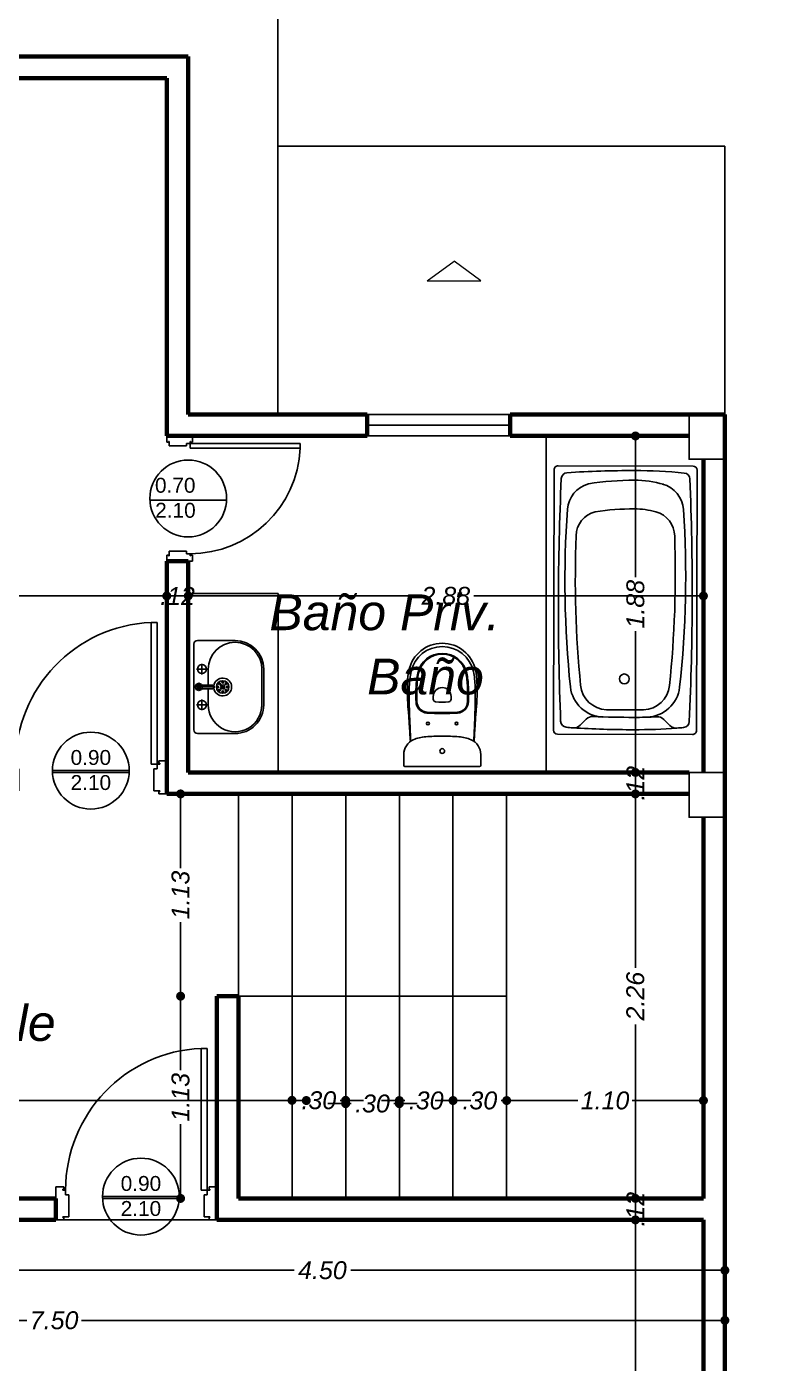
# Model space of a CAD drawing. Header units: metres. Extents: x 539 to 782, y 164 to 633.
# Drawn here: x 736.84 to 740.93, y 358.77 to 366.24 of the extents above; entities that cross this region are included whole.
import ezdxf
from ezdxf.enums import TextEntityAlignment as Align

# ---------------------------------------------------------------- set-up
doc = ezdxf.new("R2010")
doc.units = ezdxf.units.M
doc.header["$PDMODE"] = 35
for name, color, linetype in [('ALUMINIO', 9, 'Continuous'), ('Artefactos', 30, 'Continuous'), ('COLUMNAS', 6, 'Continuous'), ('PISOS', 251, 'Continuous'), ('PUERTAS', 16, 'Continuous'), ('TEXTO', 134, 'Continuous')]:
    doc.layers.add(name, color=color, linetype=linetype)
for name, color, linetype, lineweight in [('auxiliares', 251, 'Continuous', 20), ('cota', 1, 'Continuous', 15), ('MURO', 4, 'Continuous', 60), ('ventanas', 2, 'Continuous', 25)]:
    doc.layers.add(name, color=color, linetype=linetype, lineweight=lineweight)
doc.styles.add('ARIAL', font='ariali.ttf')
doc.styles.add('STYLE1', font='ariali.ttf')
doc.styles.add('texto', font='arial.ttf')
doc.dimstyles.new('C_50', dxfattribs={"dimscale": 0.5, "dimtxt": 0.2, "dimasz": 0.1, "dimexe": 0.1, "dimexo": 0.1, "dimgap": 0.05, "dimtad": 0, "dimzin": 4, "dimdsep": 46, "dimtxsty": 'ARIAL', "dimblk": 'DOT', "dimcen": 0.09, "dimse1": 1, "dimse2": 1, "dimclrd": 1, "dimclre": 1, "dimclrt": 2, "dimadec": 0, "dimazin": 0, "dimtfac": 1, "dimtix": 1, "dimtmove": 2, "dimatfit": 3, "dimfxl": 1, "dimtolj": 1, "dimtzin": 0, "dimarcsym": 0})

# ---------------------------------------------------------------- blocks, each defined once
blk = doc.blocks.new('A$C076A185D')
for p, q in [((0.023, 1.5), (0.777, 1.5)), ((0.023, 1.5), (0.777, 1.5)), ((0, 1.477), (0, 0.023)), ((0.8, 0.023), (0.8, 1.477)), ((0.8, 1.477), (0.8, 0.023)), ((0.1834, 0.0846), (0.149, 0.0501)), ((0.6166, 0.0846), (0.651, 0.0501)), ((0.023, 0), (0.777, 0))]:
    blk.add_line(p, q)
blk.add_circle((0.3956, 0.31), 0.0275)
for centre, radius, start, end in [((0.023, 1.477), 0.023, 90, 180), ((0.777, 1.477), 0.023, 0, 90), ((15.7604, 0.75), 15.7344, 177.53071, 182.46929), ((0.0756, 1.4263), 0.035, 95.31065, 177.33415), ((0.45, -4.0691), 5.5431, 89.99952, 93.90625), ((0.4496, -0.1668), 1.5868, 89.9873, 99.30384), ((0.45, -1.526), 3, 84.68335, 90), ((0.45, 0.82), 0.6, 74.32731, 90), ((0.7244, 1.4263), 0.035, 2.66585, 84.68935), ((-14.9604, 0.75), 15.7344, 357.53071, 2.46929), ((0.2349, 1.2447), 0.16, 105.15775, 175.73937), ((0.565, 1.2447), 0.16, 4.26063, 74.84225), ((5.8283, 0.8712), 5.7658, 176.16771, 186.0453), ((0.2647, 1.1077), 0.14, 103.88283, 179.61889), ((0.4496, -0.2074), 1.4674, 89.98593, 98.56335), ((0.45, 0.82), 0.44, 74.32731, 90), ((0.5353, 1.1077), 0.14, 0.38111, 76.11717), ((-5.0283, 0.8712), 5.7658, 353.9547, 3.83229), ((6.1033, 0.8836), 5.9828, 177.84458, 185.84856), ((-5.3033, 0.8836), 5.9828, 354.15144, 2.15542), ((0.2833, 0.2862), 0.19, 186.7215, 267.88678), ((0.301, 0.2877), 0.15, 185.2236, 268.44757), ((0.499, 0.2877), 0.15, 271.55243, 354.7764), ((0.5167, 0.2862), 0.19, 272.11322, 353.2785), ((0.2187, 0.0492), 0.05, 86.32906, 135), ((0.45, 6.4329), 6.3379, 267.93809, 270.00018), ((0.45, 16.4325), 16.2955, 269.46189, 270.00001), ((0.45, 2.095), 1.958, 270, 271.55243), ((0.45, 2.095), 2, 270, 273.67094), ((0.5813, 0.0492), 0.05, 45, 93.67094), ((0.023, 0.023), 0.023, 180, 270), ((0.0756, 0.0737), 0.035, 182.66585, 264.68935), ((0.35, 3.026), 3, 264.68935, 265.40375), ((0.1136, 0.0855), 0.05, 265.40375, 315), ((0.45, 6.0349), 6.0089, 266.75279, 270.00033), ((0.45, 3.026), 3, 270, 274.59625), ((0.6864, 0.0855), 0.05, 225, 274.59625), ((0.45, 3.026), 3, 274.59625, 275.31665), ((0.7244, 0.0737), 0.035, 275.31065, 357.33415), ((0.777, 0.023), 0.023, 270, 0)]:
    blk.add_arc(centre, radius, start, end)
blk = doc.blocks.new('Flecha cub')
for p, q in [((740.074, 369.9044), (740.224, 370.0146)), ((740.374, 369.9044), (740.224, 370.0146)), ((740.074, 369.9044), (740.374, 369.9044))]:
    blk.add_line(p, q)
blk = doc.blocks.new('p 4')
for p, q in [((-0.0782, 0.852), (-0.0484, 0.852)), ((-0.0782, 0.1485), (-0.0782, 0.852)), ((-0.0484, 0.1485), (-0.0484, 0.852)), ((-0.8003, 0.1641), (-0.7612, 0.1641)), ((-0.8003, 0.1641), (-0.8003, 0)), ((-0.7651, 0.1524), (-0.7612, 0.1524)), ((-0.7651, 0.1485), (-0.7651, 0.1524)), ((-0.7651, 0.1485), (-0.7519, 0.1485)), ((-0.7612, 0.1524), (-0.7612, 0.1641)), ((-0.7519, 0.1251), (-0.7519, 0.1485)), ((-0.0782, 0.1485), (-0.0484, 0.1485)), ((-0.0352, 0.1485), (-0.0484, 0.1485)), ((-0.0484, 0.1251), (-0.0484, 0.1485)), ((-0.0391, 0.1524), (-0.0391, 0.1641)), ((0, 0.1641), (-0.0391, 0.1641)), ((-0.0352, 0.1524), (-0.0391, 0.1524)), ((-0.0352, 0.1485), (-0.0352, 0.1524)), ((0, 0.1641), (0, 0)), ((-0.7519, 0.1251), (-0.7363, 0.1251)), ((-0.7363, 0.1251), (-0.7363, 0.0156)), ((-0.0484, 0.1251), (-0.064, 0.1251)), ((-0.064, 0.1251), (-0.064, 0.0156)), ((-0.7651, 0.0156), (-0.7651, 0.0117)), ((-0.7651, 0.0156), (-0.7363, 0.0156)), ((-0.7651, 0.0117), (-0.7612, 0.0117)), ((-0.7612, 0.0117), (-0.7612, 0)), ((-0.0352, 0.0156), (-0.064, 0.0156)), ((-0.0391, 0.0117), (-0.0391, 0)), ((-0.0352, 0.0117), (-0.0391, 0.0117)), ((0, 0), (-0.0391, 0)), ((-0.0352, 0.0156), (-0.0352, 0.0117)), ((-0.8003, 0), (-0.7612, 0))]:
    blk.add_line(p, q)
blk.add_arc((-0.0472, 0.148), 0.7047, 92.51921, 179.96085)
blk = doc.blocks.new('A$C56FC5E38')
at = {"ltscale": 0.02}
for p, q in [((0, 0.2147), (0.4294, 0.2147)), ((0, 0.2047), (0.4294, 0.2047))]:
    blk.add_line(p, q, dxfattribs=at)
blk.add_circle((0.2147, 0.2147), 0.2147, dxfattribs=at)
at = {"style": 'texto'}
for s, p in [('0.90', (0.2147, 0.2466)), ('2.10', (0.2147, 0.1067))]:
    blk.add_text(s, height=0.08331, dxfattribs=at).set_placement(p, align=Align.CENTER)
blk = doc.blocks.new('_Dot')
at = {"color": 0, "linetype": 'ByBlock', "lineweight": -2}
blk.add_line((-0.5, 0), (-1, 0), dxfattribs=at)
at = {"color": 0, "linetype": 'ByBlock', "const_width": 0.5}
blk.add_lwpolyline([(-0.25, 0, 1), (0.25, 0, 1)], format="xyb", close=True, dxfattribs=at)
blk = doc.blocks.new('*D159')
at = {"layer": 'Artefactos', "color": 1, "lineweight": -2, "transparency": 16777216}
for p, q in [((739.572, 360.2408), (739.9207, 360.2408)), ((740.572, 360.2408), (740.2233, 360.2408))]:
    blk.add_line(p, q, dxfattribs=at)
at = {"layer": 'Defpoints', "color": 0, "transparency": 16777216}
for p in [(740.622, 360.2408), (739.522, 359.694), (740.622, 359.694)]:
    blk.add_point(p, dxfattribs=at)
at = {"layer": 'Artefactos', "color": 1, "lineweight": -2, "transparency": 16777216, "xscale": 0.05, "yscale": 0.05, "zscale": 0.05, "rotation": 180}
blk.add_blockref('_Dot', (739.522, 360.2408), dxfattribs=at)
at = {"layer": 'Artefactos', "color": 1, "lineweight": -2, "transparency": 16777216, "xscale": 0.05, "yscale": 0.05, "zscale": 0.05}
blk.add_blockref('_Dot', (740.622, 360.2408), dxfattribs=at)
at = {"layer": 'Artefactos', "color": 2, "transparency": 16777216, "insert": (740.072, 360.2408), "char_height": 0.1, "attachment_point": 5, "style": 'ARIAL'}
blk.add_mtext('\\A1;1.10', dxfattribs=at)
blk = doc.blocks.new('*D169')
at = {"layer": 'Defpoints', "color": 0, "transparency": 16777216}
for p in [(736.242, 359.574), (740.742, 359.2922), (740.742, 357.0762)]:
    blk.add_point(p, dxfattribs=at)
at = {"layer": 'ventanas', "color": 1, "lineweight": -2, "transparency": 16777216}
for p, q in [((736.292, 359.2922), (738.3336, 359.2922)), ((740.692, 359.2922), (738.6504, 359.2922))]:
    blk.add_line(p, q, dxfattribs=at)
at = {"layer": 'ventanas', "color": 1, "lineweight": -2, "transparency": 16777216, "xscale": 0.05, "yscale": 0.05, "zscale": 0.05, "rotation": 180}
blk.add_blockref('_Dot', (736.242, 359.2922), dxfattribs=at)
at = {"layer": 'ventanas', "color": 1, "lineweight": -2, "transparency": 16777216, "xscale": 0.05, "yscale": 0.05, "zscale": 0.05}
blk.add_blockref('_Dot', (740.742, 359.2922), dxfattribs=at)
at = {"layer": 'ventanas', "color": 2, "transparency": 16777216, "insert": (738.492, 359.2922), "char_height": 0.1, "attachment_point": 5, "style": 'ARIAL'}
blk.add_mtext('\\A1;4.50', dxfattribs=at)
blk = doc.blocks.new('*D171')
at = {"layer": 'Defpoints', "color": 0, "transparency": 16777216}
for p in [(737.622, 363.0601), (737.742, 363.0601), (737.742, 363.0601)]:
    blk.add_point(p, dxfattribs=at)
at = {"layer": 'ventanas', "color": 1, "lineweight": -2, "transparency": 16777216}
for p, q in [((737.572, 363.0601), (737.522, 363.0601)), ((737.622, 363.0601), (737.742, 363.0601)), ((737.792, 363.0601), (737.842, 363.0601))]:
    blk.add_line(p, q, dxfattribs=at)
at = {"layer": 'ventanas', "color": 1, "lineweight": -2, "transparency": 16777216, "xscale": 0.05, "yscale": 0.05, "zscale": 0.05}
blk.add_blockref('_Dot', (737.622, 363.0601), dxfattribs=at)
at = {"layer": 'ventanas', "color": 1, "lineweight": -2, "transparency": 16777216, "xscale": 0.05, "yscale": 0.05, "zscale": 0.05, "rotation": 180}
blk.add_blockref('_Dot', (737.742, 363.0601), dxfattribs=at)
at = {"layer": 'ventanas', "color": 2, "transparency": 16777216, "insert": (737.682, 363.0601), "char_height": 0.1, "attachment_point": 5, "style": 'ARIAL'}
blk.add_mtext('\\A1;.12', dxfattribs=at)
blk = doc.blocks.new('*D172')
at = {"layer": 'Defpoints', "color": 0, "transparency": 16777216}
for p in [(737.742, 363.0601), (740.622, 363.0601), (740.622, 363.0601)]:
    blk.add_point(p, dxfattribs=at)
at = {"layer": 'ventanas', "color": 1, "lineweight": -2, "transparency": 16777216}
for p, q in [((737.792, 363.0601), (739.0246, 363.0601)), ((740.572, 363.0601), (739.3394, 363.0601))]:
    blk.add_line(p, q, dxfattribs=at)
at = {"layer": 'ventanas', "color": 1, "lineweight": -2, "transparency": 16777216, "xscale": 0.05, "yscale": 0.05, "zscale": 0.05, "rotation": 180}
blk.add_blockref('_Dot', (737.742, 363.0601), dxfattribs=at)
at = {"layer": 'ventanas', "color": 1, "lineweight": -2, "transparency": 16777216, "xscale": 0.05, "yscale": 0.05, "zscale": 0.05}
blk.add_blockref('_Dot', (740.622, 363.0601), dxfattribs=at)
at = {"layer": 'ventanas', "color": 2, "transparency": 16777216, "insert": (739.182, 363.0601), "char_height": 0.1, "attachment_point": 5, "style": 'ARIAL'}
blk.add_mtext('\\A1;2.88', dxfattribs=at)
blk = doc.blocks.new('*D158')
at = {"layer": 'Defpoints', "color": 0, "transparency": 16777216}
for p in [(739.2223, 360.2979), (739.2223, 360.2408), (739.522, 360.2979)]:
    blk.add_point(p, dxfattribs=at)
at = {"layer": 'ventanas', "color": 1, "lineweight": -2, "transparency": 16777216}
for p, q in [((739.1723, 360.2408), (739.1223, 360.2408)), ((739.2223, 360.2408), (739.2534, 360.2408)), ((739.522, 360.2408), (739.4909, 360.2408)), ((739.572, 360.2408), (739.622, 360.2408))]:
    blk.add_line(p, q, dxfattribs=at)
at = {"layer": 'ventanas', "color": 1, "lineweight": -2, "transparency": 16777216, "xscale": 0.05, "yscale": 0.05, "zscale": 0.05}
blk.add_blockref('_Dot', (739.2223, 360.2408), dxfattribs=at)
at = {"layer": 'ventanas', "color": 1, "lineweight": -2, "transparency": 16777216, "xscale": 0.05, "yscale": 0.05, "zscale": 0.05, "rotation": 180}
blk.add_blockref('_Dot', (739.522, 360.2408), dxfattribs=at)
at = {"layer": 'ventanas', "color": 2, "transparency": 16777216, "insert": (739.3722, 360.2408), "char_height": 0.1, "attachment_point": 5, "style": 'ARIAL'}
blk.add_mtext('\\A1;.30', dxfattribs=at)
blk = doc.blocks.new('*D173')
at = {"layer": 'Defpoints', "color": 0, "transparency": 16777216}
for p in [(738.922, 360.2408), (738.922, 360.2408), (739.2223, 360.2385)]:
    blk.add_point(p, dxfattribs=at)
at = {"layer": 'ventanas', "color": 1, "lineweight": -2, "transparency": 16777216}
for p, q in [((738.872, 360.2408), (738.822, 360.2408)), ((738.922, 360.2408), (738.9534, 360.2408)), ((739.2223, 360.2408), (739.1909, 360.2408)), ((739.2723, 360.2408), (739.3223, 360.2408))]:
    blk.add_line(p, q, dxfattribs=at)
at = {"layer": 'ventanas', "color": 1, "lineweight": -2, "transparency": 16777216, "xscale": 0.05, "yscale": 0.05, "zscale": 0.05}
blk.add_blockref('_Dot', (738.922, 360.2408), dxfattribs=at)
at = {"layer": 'ventanas', "color": 1, "lineweight": -2, "transparency": 16777216, "xscale": 0.05, "yscale": 0.05, "zscale": 0.05, "rotation": 180}
blk.add_blockref('_Dot', (739.2223, 360.2408), dxfattribs=at)
at = {"layer": 'ventanas', "color": 2, "transparency": 16777216, "insert": (739.0722, 360.2408), "char_height": 0.1, "attachment_point": 5, "style": 'ARIAL'}
blk.add_mtext('\\A1;.30', dxfattribs=at)
blk = doc.blocks.new('*D174')
at = {"layer": 'Defpoints', "color": 0, "transparency": 16777216}
for p in [(738.622, 360.2236), (738.622, 360.2214), (738.922, 360.2236)]:
    blk.add_point(p, dxfattribs=at)
at = {"layer": 'ventanas', "color": 1, "lineweight": -2, "transparency": 16777216}
for p, q in [((738.572, 360.2236), (738.522, 360.2236)), ((738.622, 360.2236), (738.6533, 360.2236)), ((738.922, 360.2236), (738.8907, 360.2236)), ((738.972, 360.2236), (739.022, 360.2236))]:
    blk.add_line(p, q, dxfattribs=at)
at = {"layer": 'ventanas', "color": 1, "lineweight": -2, "transparency": 16777216, "xscale": 0.05, "yscale": 0.05, "zscale": 0.05}
blk.add_blockref('_Dot', (738.622, 360.2236), dxfattribs=at)
at = {"layer": 'ventanas', "color": 1, "lineweight": -2, "transparency": 16777216, "xscale": 0.05, "yscale": 0.05, "zscale": 0.05, "rotation": 180}
blk.add_blockref('_Dot', (738.922, 360.2236), dxfattribs=at)
at = {"layer": 'ventanas', "color": 2, "transparency": 16777216, "insert": (738.772, 360.2236), "char_height": 0.1, "attachment_point": 5, "style": 'ARIAL'}
blk.add_mtext('\\A1;.30', dxfattribs=at)
blk = doc.blocks.new('*D175')
at = {"layer": 'Defpoints', "color": 0, "transparency": 16777216}
for p in [(733.362, 360.2408), (733.362, 360.2408), (738.402, 360.2401)]:
    blk.add_point(p, dxfattribs=at)
at = {"layer": 'ventanas', "color": 1, "lineweight": -2, "transparency": 16777216}
for p, q in [((733.412, 360.2408), (735.7268, 360.2408)), ((738.352, 360.2408), (736.0371, 360.2408))]:
    blk.add_line(p, q, dxfattribs=at)
at = {"layer": 'ventanas', "color": 1, "lineweight": -2, "transparency": 16777216, "xscale": 0.05, "yscale": 0.05, "zscale": 0.05, "rotation": 180}
blk.add_blockref('_Dot', (733.362, 360.2408), dxfattribs=at)
at = {"layer": 'ventanas', "color": 1, "lineweight": -2, "transparency": 16777216, "xscale": 0.05, "yscale": 0.05, "zscale": 0.05}
blk.add_blockref('_Dot', (738.402, 360.2408), dxfattribs=at)
at = {"layer": 'ventanas', "color": 2, "transparency": 16777216, "insert": (735.882, 360.2408), "char_height": 0.1, "attachment_point": 5, "style": 'ARIAL'}
blk.add_mtext('\\A1;5.04', dxfattribs=at)
blk = doc.blocks.new('*D177')
at = {"layer": 'Defpoints', "color": 0, "transparency": 16777216}
for p in [(737.6991, 360.824), (738.7931, 360.824), (738.7931, 359.694)]:
    blk.add_point(p, dxfattribs=at)
at = {"layer": 'ventanas', "color": 1, "lineweight": -2, "transparency": 16777216}
for p, q in [((737.6991, 360.774), (737.6991, 360.4097)), ((737.6991, 359.744), (737.6991, 360.1083))]:
    blk.add_line(p, q, dxfattribs=at)
at = {"layer": 'ventanas', "color": 1, "lineweight": -2, "transparency": 16777216, "xscale": 0.05, "yscale": 0.05, "zscale": 0.05}
for p, rotation in [((737.6991, 360.824), 90), ((737.6991, 359.694), 270)]:
    blk.add_blockref('_Dot', p, dxfattribs=dict(at, rotation=rotation))
at = {"layer": 'ventanas', "color": 2, "transparency": 16777216, "insert": (737.6991, 360.259), "char_height": 0.1, "attachment_point": 5, "rotation": 90, "style": 'ARIAL'}
blk.add_mtext('\\A1;1.13', dxfattribs=at)
blk = doc.blocks.new('*D178')
at = {"layer": 'Defpoints', "color": 0, "transparency": 16777216}
for p in [(737.6991, 361.954), (738.2131, 361.954), (738.7931, 360.824)]:
    blk.add_point(p, dxfattribs=at)
at = {"layer": 'ventanas', "color": 1, "lineweight": -2, "transparency": 16777216}
for p, q in [((737.6991, 361.904), (737.6991, 361.5397)), ((737.6991, 360.874), (737.6991, 361.2383))]:
    blk.add_line(p, q, dxfattribs=at)
at = {"layer": 'ventanas', "color": 1, "lineweight": -2, "transparency": 16777216, "xscale": 0.05, "yscale": 0.05, "zscale": 0.05}
for p, rotation in [((737.6991, 361.954), 90), ((737.6991, 360.824), 270)]:
    blk.add_blockref('_Dot', p, dxfattribs=dict(at, rotation=rotation))
at = {"layer": 'ventanas', "color": 2, "transparency": 16777216, "insert": (737.6991, 361.389), "char_height": 0.1, "attachment_point": 5, "rotation": 90, "style": 'ARIAL'}
blk.add_mtext('\\A1;1.13', dxfattribs=at)
blk = doc.blocks.new('*D179')
at = {"layer": 'Defpoints', "color": 0, "transparency": 16777216}
for p in [(740.242, 363.954), (747.9678, 363.954), (740.242, 362.074)]:
    blk.add_point(p, dxfattribs=at)
at = {"layer": 'ventanas', "color": 1, "lineweight": -2, "transparency": 16777216}
for p, q in [((740.242, 363.904), (740.242, 363.1652)), ((740.242, 362.124), (740.242, 362.8628))]:
    blk.add_line(p, q, dxfattribs=at)
at = {"layer": 'ventanas', "color": 1, "lineweight": -2, "transparency": 16777216, "xscale": 0.05, "yscale": 0.05, "zscale": 0.05}
for p, rotation in [((740.242, 363.954), 90), ((740.242, 362.074), 270)]:
    blk.add_blockref('_Dot', p, dxfattribs=dict(at, rotation=rotation))
at = {"layer": 'ventanas', "color": 2, "transparency": 16777216, "insert": (740.242, 363.014), "char_height": 0.1, "attachment_point": 5, "rotation": 90, "style": 'ARIAL'}
blk.add_mtext('\\A1;1.88', dxfattribs=at)
blk = doc.blocks.new('INO')
for p, q in [((-0.05, 0.3905), (-0.05, 0.3757)), ((0.05, 0.3905), (0.05, 0.3757)), ((-0.215, 0.006), (-0.215, 0.067)), ((-0.215, 0.003), (-0.215, 0.064)), ((0, 0), (-0.209, 0)), ((0, 0), (0.209, 0)), ((0.215, 0.006), (0.215, 0.067)), ((0.215, 0.003), (0.215, 0.064))]:
    blk.add_line(p, q)
for centre, radius in [((-0.08, 0.24), 0.008), ((0.08, 0.24), 0.008), ((0, 0.086), 0.0135)]:
    blk.add_circle(centre, radius)
for centre, radius, start, end in [((0, 0.4985), 0.19, 90, 168.11621), ((0, 0.4985), 0.19, 11.88379, 90), ((0, 0.492), 0.178, 90, 167.71065), ((0, 0.492), 0.14, 90, 167.71065), ((0, 0.492), 0.135, 90, 167.71065), ((0, 0.492), 0.178, 12.28935, 90), ((0, 0.492), 0.14, 12.28935, 90), ((0, 0.492), 0.135, 12.28935, 90), ((0.2055, 0.4553), 0.4, 168.11621, 177.97594), ((0.2658, 0.4341), 0.45, 167.71065, 178.4657), ((-0.2658, 0.4341), 0.45, 1.5343, 12.28935), ((-0.2055, 0.4553), 0.4, 2.02406, 11.88379), ((1.005, 0.427), 1.2, 177.97594, 185.31829), ((0.2658, 0.4341), 0.412, 167.71065, 178.4657), ((0.2658, 0.4341), 0.407, 167.71065, 178.4657), ((-0.2658, 0.4341), 0.407, 1.5343, 12.28935), ((-0.2658, 0.4341), 0.412, 1.5343, 12.28935), ((-1.005, 0.427), 1.2, 354.68171, 2.02406), ((1.115, 0.398), 1.3, 177.87694, 180.89426), ((5.3143, 0.4748), 5.5, 181.01157, 182.60847), ((1.115, 0.398), 1.262, 177.87694, 180.89426), ((5.3143, 0.4748), 5.462, 181.01157, 181.18369), ((1.115, 0.398), 1.257, 177.87694, 180.89426), ((5.3143, 0.4748), 5.457, 181.01157, 181.18369), ((0, 0.3905), 0.05, 360, 180), ((-0.035, 0.3757), 0.015, 180, 262.94587), ((0.035, 0.3757), 0.015, 277.05413, 0), ((-1.115, 0.398), 1.257, 359.10574, 2.12306), ((-5.3143, 0.4748), 5.457, 358.81631, 358.98843), ((-1.115, 0.398), 1.262, 359.10574, 2.12306), ((-5.3143, 0.4748), 5.462, 358.81631, 358.98843), ((-5.3143, 0.4748), 5.5, 357.39153, 358.98843), ((-1.115, 0.398), 1.3, 359.10574, 2.12306), ((-4.6749, -0.0505), 4.5, 3.64447, 4.66926), ((-0.0815, 0.3633), 0.065, 181.18369, 266.74228), ((-0.0815, 0.3633), 0.06, 181.18369, 266.74228), ((0, 1.796), 1.495, 266.74228, 273.25772), ((0, 0.6585), 0.3, 262.94587, 277.05413), ((0.0815, 0.3633), 0.06, 273.25772, 358.81631), ((0.0815, 0.3633), 0.065, 273.25772, 358.81631), ((4.6749, -0.0505), 4.5, 175.33074, 176.35553), ((14.7915, 1.0927), 15, 183.27608, 183.64309), ((14.807, 0.8488), 15, 182.38527, 182.70469), ((0, 1.796), 1.5, 266.74228, 273.25772), ((-14.807, 0.8488), 15, 357.29531, 357.61473), ((-14.7915, 1.0927), 15, 356.35691, 356.72392), ((-0.0802, -0.0335), 0.2, 93.53841, 114.01513), ((0, -1.331), 1.5, 90, 93.53839), ((0, -1.331), 1.5, 86.46161, 90), ((0.0802, -0.0335), 0.2, 65.98487, 86.46159), ((-0.125, 0.067), 0.09, 114.01521, 180), ((0.125, 0.067), 0.09, 360, 65.98479), ((-0.209, 0.006), 0.006, 180, 270), ((0.209, 0.006), 0.006, 270, 0)]:
    blk.add_arc(centre, radius, start, end)
blk = doc.blocks.new('LAVAMANO SIMPLE')
for p, q in [((-0.0212, 0.3465), (-0.1697, 0.198)), ((0.198, 0.3394), (0.2727, 0.2647)), ((0.2051, 0.3465), (0.2797, 0.2718)), ((0.3394, 0.198), (0.2647, 0.2727)), ((0.3465, 0.2051), (0.2718, 0.2797)), ((-0.1697, 0.1697), (0, 0)), ((-0.0392, 0.1022), (-0.0604, 0.1234)), ((-0.018, 0.1234), (-0.0604, 0.081)), ((-0.018, 0.1234), (-0.0604, 0.081)), ((-0.0392, 0.1022), (-0.0604, 0.1234)), ((-0.0392, 0.1022), (-0.018, 0.081)), ((-0.0392, 0.1022), (-0.018, 0.081)), ((-0.0141, 0.1273), (0.0495, 0.0636)), ((0.0239, 0.038), (0.0664, 0.0805)), ((0.0735, 0.0735), (0.0735, 0.0835)), ((0.011, 0.0195), (-0.001, 0.0195)), ((0.1697, -0.1697), (0, 0)), ((0.0134, 0.0255), (0.005, 0.0339)), ((0.0134, 0.0134), (0.005, 0.005)), ((0.0134, 0.0255), (0.011, 0.0195)), ((0.011, 0.0195), (0.0134, 0.0134)), ((0.0195, 0.028), (0.0134, 0.0255)), ((0.0134, 0.0134), (0.0195, 0.011)), ((0.0195, 0.0399), (0.0195, 0.028)), ((0.0255, 0.0255), (0.0195, 0.028)), ((0.0195, 0.011), (0.0255, 0.0134)), ((0.0195, 0.011), (0.0195, -0.001)), ((0.0255, 0.0255), (0.0735, 0.0735)), ((0.028, 0.0195), (0.0255, 0.0255)), ((0.0255, 0.0134), (0.028, 0.0195)), ((0.0255, 0.0134), (0.0339, 0.005)), ((0.0399, 0.0195), (0.028, 0.0195)), ((0.038, 0.0239), (0.0805, 0.0664)), ((0.1273, -0.0141), (0.0636, 0.0495)), ((0.0735, 0.0735), (0.0835, 0.0735)), ((0.1234, -0.018), (0.081, -0.0604)), ((0.1022, -0.0392), (0.081, -0.018)), ((0.1022, -0.0392), (0.1234, -0.0604)), ((0.3465, -0.0212), (0.198, -0.1697))]:
    blk.add_line(p, q)
blk.add_lwpolyline([(0.0195, -0.001), (0.005, 0.005), (-0.001, 0.0195), (0.005, 0.0339), (0.0195, 0.0399), (0.0339, 0.0339), (0.0399, 0.0195), (0.0339, 0.005)], close=True)
for centre, radius in [((-0.0392, 0.1022), 0.025), ((-0.0392, 0.1022), 0.025), ((0.1138, 0.1138), 0.035), ((0.0876, 0.1138), 0.005), ((0.0952, 0.1324), 0.005), ((0.0952, 0.0952), 0.005), ((0.1051, 0.1138), 0.005), ((0.1138, 0.1401), 0.005), ((0.1138, 0.1226), 0.005), ((0.1138, 0.1051), 0.005), ((0.1138, 0.0876), 0.005), ((0.1226, 0.1138), 0.005), ((0.1324, 0.1324), 0.005), ((0.1324, 0.0952), 0.005), ((0.1401, 0.1138), 0.005), ((0.0195, 0.0195), 0.00277), ((0.1022, -0.0392), 0.025)]:
    blk.add_circle(centre, radius)
for centre, radius, start, end in [((0.0919, 0.2333), 0.15, 45, 225), ((0.0919, 0.2333), 0.16, 45, 135), ((-0.1556, 0.1838), 0.02, 135, 225), ((0.1138, 0.1138), 0.05, 232.61679, 217.38321), ((0.2333, 0.0919), 0.15, 225, 45), ((0.2333, 0.0919), 0.16, 315, 45), ((0.0735, 0.0735), 0.01, 314.99967, 135.00059), ((0.1838, -0.1556), 0.02, 225, 315)]:
    blk.add_arc(centre, radius, start, end)
blk = doc.blocks.new('*D197')
at = {"layer": 'Defpoints', "color": 0, "transparency": 16777216}
for p in [(738.322, 360.2419), (738.322, 360.1988), (738.622, 360.1988)]:
    blk.add_point(p, dxfattribs=at)
at = {"layer": 'PISOS', "color": 1, "lineweight": -2, "transparency": 16777216}
for p, q in [((738.272, 360.2419), (738.222, 360.2419)), ((738.322, 360.2419), (738.3533, 360.2419)), ((738.622, 360.2419), (738.5907, 360.2419)), ((738.672, 360.2419), (738.722, 360.2419))]:
    blk.add_line(p, q, dxfattribs=at)
at = {"layer": 'PISOS', "color": 1, "lineweight": -2, "transparency": 16777216, "xscale": 0.05, "yscale": 0.05, "zscale": 0.05}
blk.add_blockref('_Dot', (738.322, 360.2419), dxfattribs=at)
at = {"layer": 'PISOS', "color": 1, "lineweight": -2, "transparency": 16777216, "xscale": 0.05, "yscale": 0.05, "zscale": 0.05, "rotation": 180}
blk.add_blockref('_Dot', (738.622, 360.2419), dxfattribs=at)
at = {"layer": 'PISOS', "color": 2, "transparency": 16777216, "insert": (738.472, 360.2419), "char_height": 0.1, "attachment_point": 5, "style": 'ARIAL'}
blk.add_mtext('\\A1;.30', dxfattribs=at)
blk = doc.blocks.new('*D338')
at = {"layer": 'cota', "color": 1, "lineweight": -2, "transparency": 16777216}
for p, q in [((735.792, 366.386), (736.5845, 366.386)), ((737.692, 366.386), (736.8995, 366.386))]:
    blk.add_line(p, q, dxfattribs=at)
at = {"layer": 'Defpoints', "color": 0, "transparency": 16777216}
for p in [(737.742, 366.386), (735.742, 366.077), (737.742, 366.077)]:
    blk.add_point(p, dxfattribs=at)
at = {"layer": 'cota', "color": 1, "lineweight": -2, "transparency": 16777216, "xscale": 0.05, "yscale": 0.05, "zscale": 0.05, "rotation": 180}
blk.add_blockref('_Dot', (735.742, 366.386), dxfattribs=at)
at = {"layer": 'cota', "color": 1, "lineweight": -2, "transparency": 16777216, "xscale": 0.05, "yscale": 0.05, "zscale": 0.05}
blk.add_blockref('_Dot', (737.742, 366.386), dxfattribs=at)
at = {"layer": 'cota', "color": 2, "transparency": 16777216, "insert": (736.742, 366.386), "char_height": 0.1, "attachment_point": 5, "style": 'ARIAL'}
blk.add_mtext('\\A1;2.00', dxfattribs=at)
blk = doc.blocks.new('*D339')
at = {"layer": 'cota', "color": 1, "lineweight": -2, "transparency": 16777216}
for p, q in [((733.292, 366.8897), (735.3336, 366.8897)), ((737.692, 366.8897), (735.6504, 366.8897))]:
    blk.add_line(p, q, dxfattribs=at)
at = {"layer": 'Defpoints', "color": 0, "transparency": 16777216}
for p in [(737.742, 366.8897), (733.242, 366.074), (737.742, 366.074)]:
    blk.add_point(p, dxfattribs=at)
at = {"layer": 'cota', "color": 1, "lineweight": -2, "transparency": 16777216, "xscale": 0.05, "yscale": 0.05, "zscale": 0.05, "rotation": 180}
blk.add_blockref('_Dot', (733.242, 366.8897), dxfattribs=at)
at = {"layer": 'cota', "color": 1, "lineweight": -2, "transparency": 16777216, "xscale": 0.05, "yscale": 0.05, "zscale": 0.05}
blk.add_blockref('_Dot', (737.742, 366.8897), dxfattribs=at)
at = {"layer": 'cota', "color": 2, "transparency": 16777216, "insert": (735.492, 366.8897), "char_height": 0.1, "attachment_point": 5, "style": 'ARIAL'}
blk.add_mtext('\\A1;4.50', dxfattribs=at)
blk = doc.blocks.new('*D340')
at = {"layer": 'cota', "color": 1, "lineweight": -2, "transparency": 16777216}
for p, q in [((733.292, 359.0127), (736.8389, 359.0127)), ((740.692, 359.0127), (737.1451, 359.0127))]:
    blk.add_line(p, q, dxfattribs=at)
at = {"layer": 'Defpoints', "color": 0, "transparency": 16777216}
for p in [(733.242, 359.574), (740.742, 359.5751), (740.742, 359.0127)]:
    blk.add_point(p, dxfattribs=at)
at = {"layer": 'cota', "color": 1, "lineweight": -2, "transparency": 16777216, "xscale": 0.05, "yscale": 0.05, "zscale": 0.05, "rotation": 180}
blk.add_blockref('_Dot', (733.242, 359.0127), dxfattribs=at)
at = {"layer": 'cota', "color": 1, "lineweight": -2, "transparency": 16777216, "xscale": 0.05, "yscale": 0.05, "zscale": 0.05}
blk.add_blockref('_Dot', (740.742, 359.0127), dxfattribs=at)
at = {"layer": 'cota', "color": 2, "transparency": 16777216, "insert": (736.992, 359.0127), "char_height": 0.1, "attachment_point": 5, "style": 'ARIAL'}
blk.add_mtext('\\A1;7.50', dxfattribs=at)
blk = doc.blocks.new('*D344')
at = {"layer": 'cota', "color": 1, "lineweight": -2, "transparency": 16777216}
for p, q in [((733.412, 363.0601), (735.3334, 363.0601)), ((737.572, 363.0601), (735.6506, 363.0601))]:
    blk.add_line(p, q, dxfattribs=at)
at = {"layer": 'Defpoints', "color": 0, "transparency": 16777216}
for p in [(733.362, 363.1189), (737.622, 363.1189), (733.362, 363.0601)]:
    blk.add_point(p, dxfattribs=at)
at = {"layer": 'cota', "color": 1, "lineweight": -2, "transparency": 16777216, "xscale": 0.05, "yscale": 0.05, "zscale": 0.05, "rotation": 180}
blk.add_blockref('_Dot', (733.362, 363.0601), dxfattribs=at)
at = {"layer": 'cota', "color": 1, "lineweight": -2, "transparency": 16777216, "xscale": 0.05, "yscale": 0.05, "zscale": 0.05}
blk.add_blockref('_Dot', (737.622, 363.0601), dxfattribs=at)
at = {"layer": 'cota', "color": 2, "transparency": 16777216, "insert": (735.492, 363.0601), "char_height": 0.1, "attachment_point": 5, "style": 'ARIAL'}
blk.add_mtext('\\A1;4.26', dxfattribs=at)
blk = doc.blocks.new('*D345')
at = {"layer": 'cota', "color": 1, "lineweight": -2, "transparency": 16777216}
for p, q in [((740.2416, 362.124), (740.2416, 362.174)), ((740.2416, 362.074), (740.2416, 361.954)), ((740.2416, 361.904), (740.2416, 361.854))]:
    blk.add_line(p, q, dxfattribs=at)
at = {"layer": 'Defpoints', "color": 0, "transparency": 16777216}
for p in [(740.33, 362.074), (740.2416, 361.954), (740.33, 361.954)]:
    blk.add_point(p, dxfattribs=at)
at = {"layer": 'cota', "color": 1, "lineweight": -2, "transparency": 16777216, "xscale": 0.05, "yscale": 0.05, "zscale": 0.05}
for p, rotation in [((740.2416, 362.074), 270), ((740.2416, 361.954), 90)]:
    blk.add_blockref('_Dot', p, dxfattribs=dict(at, rotation=rotation))
at = {"layer": 'cota', "color": 2, "transparency": 16777216, "insert": (740.2416, 362.014), "char_height": 0.1, "attachment_point": 5, "rotation": 90, "style": 'ARIAL'}
blk.add_mtext('\\A1;.12', dxfattribs=at)
blk = doc.blocks.new('*D346')
at = {"layer": 'cota', "color": 1, "lineweight": -2, "transparency": 16777216}
for p, q in [((740.2416, 361.904), (740.2416, 360.9817)), ((740.2416, 359.744), (740.2416, 360.6663))]:
    blk.add_line(p, q, dxfattribs=at)
at = {"layer": 'Defpoints', "color": 0, "transparency": 16777216}
for p in [(740.33, 361.954), (740.2416, 359.694), (740.2416, 359.694)]:
    blk.add_point(p, dxfattribs=at)
at = {"layer": 'cota', "color": 1, "lineweight": -2, "transparency": 16777216, "xscale": 0.05, "yscale": 0.05, "zscale": 0.05}
for p, rotation in [((740.2416, 361.954), 90), ((740.2416, 359.694), 270)]:
    blk.add_blockref('_Dot', p, dxfattribs=dict(at, rotation=rotation))
at = {"layer": 'cota', "color": 2, "transparency": 16777216, "insert": (740.2416, 360.824), "char_height": 0.1, "attachment_point": 5, "rotation": 90, "style": 'ARIAL'}
blk.add_mtext('\\A1;2.26', dxfattribs=at)
blk = doc.blocks.new('*D347')
at = {"layer": 'cota', "color": 1, "lineweight": -2, "transparency": 16777216}
for p, q in [((740.2416, 359.744), (740.2416, 359.794)), ((740.2416, 359.694), (740.2416, 359.574)), ((740.2416, 359.524), (740.2416, 359.474))]:
    blk.add_line(p, q, dxfattribs=at)
at = {"layer": 'Defpoints', "color": 0, "transparency": 16777216}
for p in [(740.2416, 359.694), (740.2416, 359.574), (740.2416, 359.574)]:
    blk.add_point(p, dxfattribs=at)
at = {"layer": 'cota', "color": 1, "lineweight": -2, "transparency": 16777216, "xscale": 0.05, "yscale": 0.05, "zscale": 0.05}
for p, rotation in [((740.2416, 359.694), 270), ((740.2416, 359.574), 90)]:
    blk.add_blockref('_Dot', p, dxfattribs=dict(at, rotation=rotation))
at = {"layer": 'cota', "color": 2, "transparency": 16777216, "insert": (740.2416, 359.634), "char_height": 0.1, "attachment_point": 5, "rotation": 90, "style": 'ARIAL'}
blk.add_mtext('\\A1;.12', dxfattribs=at)
blk = doc.blocks.new('*D348')
at = {"layer": 'cota', "color": 1, "lineweight": -2, "transparency": 16777216}
for p, q in [((740.2416, 359.524), (740.2416, 358.5426)), ((740.2416, 357.2462), (740.2416, 358.2277))]:
    blk.add_line(p, q, dxfattribs=at)
at = {"layer": 'Defpoints', "color": 0, "transparency": 16777216}
for p in [(740.2416, 359.574), (740.2416, 357.1962), (740.2416, 357.1962)]:
    blk.add_point(p, dxfattribs=at)
at = {"layer": 'cota', "color": 1, "lineweight": -2, "transparency": 16777216, "xscale": 0.05, "yscale": 0.05, "zscale": 0.05}
for p, rotation in [((740.2416, 359.574), 90), ((740.2416, 357.1962), 270)]:
    blk.add_blockref('_Dot', p, dxfattribs=dict(at, rotation=rotation))
at = {"layer": 'cota', "color": 2, "transparency": 16777216, "insert": (740.2416, 358.3851), "char_height": 0.1, "attachment_point": 5, "rotation": 90, "style": 'ARIAL'}
blk.add_mtext('\\A1;2.38', dxfattribs=at)

msp = doc.modelspace()

# ---------------------------------------------------------------- linework, layer by layer
at = {"layer": 'ALUMINIO'}
msp.add_line((738.742, 364.014), (739.542, 364.014), dxfattribs=at)
at = {"layer": 'Artefactos'}
for p, q in [((739.742, 363.954), (739.742, 362.074)), ((737.7444, 363.074), (738.2444, 363.074)), ((738.2444, 362.074), (738.2444, 363.074)), ((738.322, 359.694), (738.322, 361.954)), ((738.622, 359.694), (738.622, 361.954)), ((738.922, 359.694), (738.922, 361.954)), ((739.222, 359.694), (739.222, 361.954)), ((739.522, 359.694), (739.522, 361.954)), ((739.522, 360.824), (738.022, 360.824)), ((737.002, 359.574), (737.902, 359.574))]:
    msp.add_line(p, q, dxfattribs=at)
at = {"layer": 'COLUMNAS'}
for points in [[(740.542, 364.074), (740.742, 364.074), (740.742, 363.824), (740.542, 363.824), (740.542, 364.074)], [(740.542, 362.074), (740.742, 362.074), (740.742, 361.824), (740.542, 361.824), (740.542, 362.074)]]:
    msp.add_lwpolyline(points, dxfattribs=at)
at = {"layer": 'MURO'}
for p, q in [((736.742, 366.074), (737.742, 366.074)), ((737.742, 366.074), (737.742, 364.074)), ((736.742, 365.954), (737.622, 365.954)), ((737.622, 365.954), (737.622, 364.074)), ((737.622, 364.074), (737.622, 363.954)), ((737.742, 364.074), (738.742, 364.074)), ((738.742, 364.074), (738.742, 363.954)), ((739.542, 364.074), (740.742, 364.074)), ((739.542, 364.074), (739.542, 363.954)), ((740.742, 364.074), (740.742, 362.074)), ((737.622, 363.954), (738.742, 363.954)), ((739.542, 363.954), (740.542, 363.954)), ((740.622, 363.824), (740.622, 362.074)), ((737.622, 363.2537), (737.622, 361.954)), ((737.622, 363.2537), (737.742, 363.2537)), ((737.742, 363.2537), (737.742, 362.074)), ((740.542, 362.074), (737.742, 362.074)), ((740.742, 362.074), (740.742, 357.0762)), ((740.542, 361.954), (737.622, 361.954)), ((740.622, 361.824), (740.622, 359.694)), ((738.022, 360.824), (737.902, 360.824)), ((737.902, 360.824), (737.902, 359.574)), ((738.022, 359.694), (738.022, 360.824)), ((737.002, 359.694), (736.242, 359.694)), ((737.002, 359.574), (737.002, 359.694)), ((740.622, 359.694), (738.022, 359.694)), ((737.002, 359.574), (736.242, 359.574)), ((740.622, 359.574), (737.902, 359.574)), ((740.622, 359.574), (740.622, 358.324))]:
    msp.add_line(p, q, dxfattribs=at)
at = {"layer": 'PISOS'}
for p, q in [((738.242, 370.074), (738.242, 364.074)), ((738.242, 365.574), (740.742, 365.574)), ((740.742, 365.574), (740.742, 364.074)), ((738.022, 360.824), (738.022, 361.954))]:
    msp.add_line(p, q, dxfattribs=at)
at = {"layer": 'PUERTAS', "ltscale": 0.02}
msp.add_circle((737.742, 363.6049), 0.2147, dxfattribs=at)
at = {"layer": 'TEXTO'}
msp.add_line((737.9567, 363.5949), (737.5276, 363.5949), dxfattribs=at)
at = {"layer": 'ventanas'}
for p, q in [((738.742, 364.074), (739.542, 364.074)), ((738.742, 363.954), (739.542, 363.954))]:
    msp.add_line(p, q, dxfattribs=at)

# ---------------------------------------------------------------- block references
at = {"layer": 'Artefactos'}
for name, p, rotation in [('A$C076A185D', (739.783, 362.2878), 359.8462884791397), ('LAVAMANO SIMPLE', (737.7737, 362.5515), 314.9999999999908)]:
    msp.add_blockref(name, p, dxfattribs=dict(at, rotation=rotation))
msp.add_blockref('INO', (739.1618, 362.1075), dxfattribs=at)
at = {"layer": 'auxiliares'}
msp.add_blockref('Flecha cub', (-0.9957, -5.0832), dxfattribs=at)
at = {"layer": 'PUERTAS'}
for p, xscale, yscale, zscale, rotation in [((737.622, 363.954), -0.8750223536967496, 0.8750223536967496, 0.8750223536968261, 270.0000002411002), ((737.622, 361.954), 1.124603647976073, 1.124603647976073, 1.124603647976073, 1.167911728288406e-07), ((737.902, 359.574), 1.124603647976073, 1.124603647976073, 1.124603647976073, 1.167911728288406e-07)]:
    msp.add_blockref('p 4', p, dxfattribs=dict(at, xscale=xscale, yscale=yscale, zscale=zscale, rotation=rotation))
at = {"layer": 'TEXTO', "ltscale": 0.02, "rotation": 359.9885969923311}
for p in [(736.9827, 361.8694), (737.2627, 359.4894)]:
    msp.add_blockref('A$C56FC5E38', p, dxfattribs=at)

# ---------------------------------------------------------------- texts
at = {"layer": 'TEXTO', "color": 1, "style": 'texto'}
for s, p in [('0.70', (737.5559, 363.6369)), ('2.10', (737.5571, 363.497))]:
    msp.add_text(s, height=0.08331, rotation=359.9886, dxfattribs=at).set_placement(p)
at = {"layer": 'TEXTO', "style": 'STYLE1'}
for s, p in [('Baño Priv.', (738.1956, 362.8688)), ('Baño', (738.742, 362.5098)), ('Sala Multiple', (735.401, 360.574))]:
    msp.add_text(s, height=0.2, rotation=360, dxfattribs=at).set_placement(p)

# ---------------------------------------------------------------- dimensions: what is measured, and where the dimension line sits
at = {"layer": 'Artefactos'}
dim = msp.add_linear_dim(base=(740.622, 360.2408), p1=(739.522, 359.694), p2=(740.622, 359.694), dimstyle='C_50', dxfattribs=at)
dim.commit()
dim.dimension.update_dxf_attribs({"geometry": '*D159', "text_midpoint": (740.072, 360.2408)})
at = {"layer": 'cota'}
for base, p1, p2, picture, middle in [((737.742, 366.8897), (733.242, 366.074), (737.742, 366.074), '*D339', (735.492, 366.8897)), ((737.742, 366.386), (735.742, 366.077), (737.742, 366.077), '*D338', (736.742, 366.386)), ((733.362, 363.0601), (737.622, 363.1189), (733.362, 363.1189), '*D344', (735.492, 363.0601)), ((740.742, 359.0127), (733.242, 359.574), (740.742, 359.5751), '*D340', (736.992, 359.0127))]:
    dim = msp.add_linear_dim(base=base, p1=p1, p2=p2, dimstyle='C_50', dxfattribs=at)
    dim.commit()
    dim.dimension.update_dxf_attribs({"geometry": picture, "text_midpoint": middle})
for base, p1, p2, picture, middle in [((740.2416, 361.954), (740.33, 362.074), (740.33, 361.954), '*D345', (740.2416, 362.014)), ((740.2416, 359.694), (740.33, 361.954), (740.2416, 359.694), '*D346', (740.2416, 360.824)), ((740.2416, 359.574), (740.2416, 359.694), (740.2416, 359.574), '*D347', (740.2416, 359.634)), ((740.2416, 357.1962), (740.2416, 359.574), (740.2416, 357.1962), '*D348', (740.2416, 358.3851))]:
    dim = msp.add_linear_dim(base=base, p1=p1, p2=p2, angle=90, dimstyle='C_50', dxfattribs=at)
    dim.commit()
    dim.dimension.update_dxf_attribs({"geometry": picture, "text_midpoint": middle})
at = {"layer": 'PISOS'}
dim = msp.add_linear_dim(base=(738.322, 360.2419), p1=(738.622, 360.1988), p2=(738.322, 360.1988), dimstyle='C_50', dxfattribs=at)
dim.commit()
dim.dimension.update_dxf_attribs({"geometry": '*D197', "text_midpoint": (738.472, 360.2419)})
at = {"layer": 'ventanas'}
for base, p1, p2, picture, middle in [((740.242, 363.954), (740.242, 362.074), (747.9678, 363.954), '*D179', (740.242, 363.014)), ((737.6991, 361.954), (738.7931, 360.824), (738.2131, 361.954), '*D178', (737.6991, 361.389)), ((737.6991, 360.824), (738.7931, 359.694), (738.7931, 360.824), '*D177', (737.6991, 360.259))]:
    dim = msp.add_linear_dim(base=base, p1=p1, p2=p2, angle=90, dimstyle='C_50', dxfattribs=at)
    dim.commit()
    dim.dimension.update_dxf_attribs({"geometry": picture, "text_midpoint": middle})
for base, p1, p2, picture, middle in [((737.742, 363.0601), (737.622, 363.0601), (737.742, 363.0601), '*D171', (737.682, 363.0601)), ((740.622, 363.0601), (737.742, 363.0601), (740.622, 363.0601), '*D172', (739.182, 363.0601)), ((733.362, 360.2408), (738.402, 360.2401), (733.362, 360.2408), '*D175', (735.882, 360.2408)), ((738.622, 360.2236), (738.922, 360.2236), (738.622, 360.2214), '*D174', (738.772, 360.2236)), ((738.922, 360.2408), (739.2223, 360.2385), (738.922, 360.2408), '*D173', (739.0722, 360.2408)), ((739.2223, 360.2408), (739.522, 360.2979), (739.2223, 360.2979), '*D158', (739.3722, 360.2408)), ((740.742, 359.2922), (736.242, 359.574), (740.742, 357.0762), '*D169', (738.492, 359.2922))]:
    dim = msp.add_linear_dim(base=base, p1=p1, p2=p2, dimstyle='C_50', dxfattribs=at)
    dim.commit()
    dim.dimension.update_dxf_attribs({"geometry": picture, "text_midpoint": middle})

doc.saveas('drawing.dxf')
